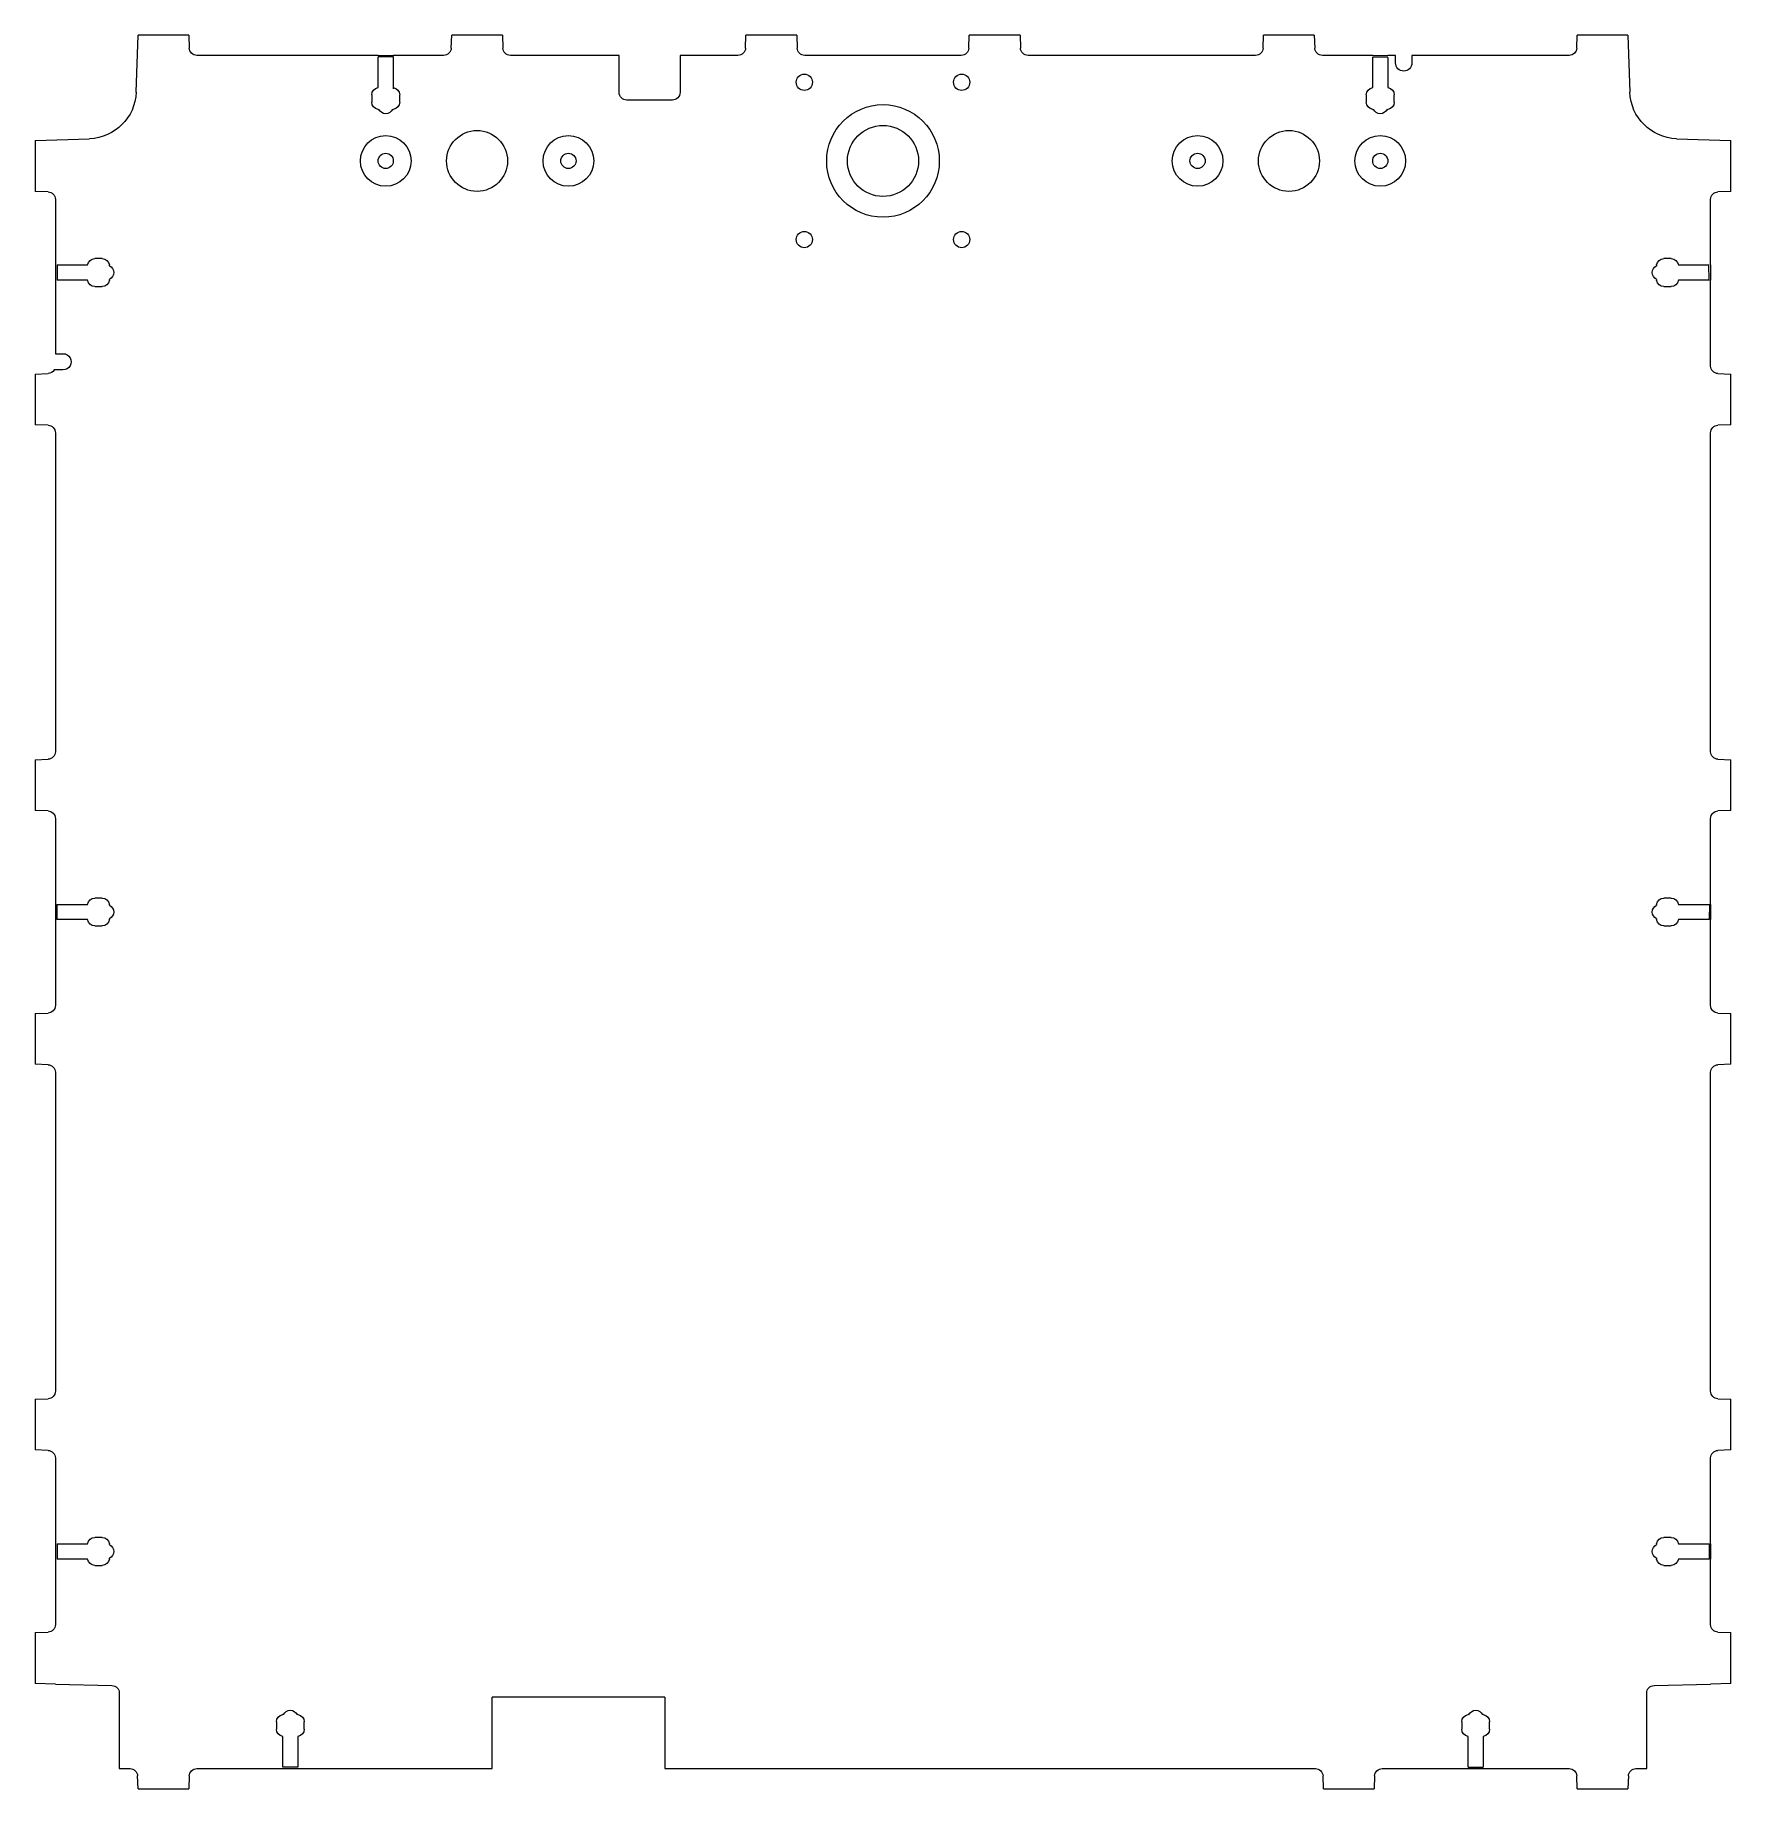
# Model space of a CAD drawing. Header units: millimetres. Extents: x -168 to 167, y -165 to 180.
import ezdxf

# ---------------------------------------------------------------- set-up
doc = ezdxf.new("R2010")
doc.units = ezdxf.units.MM
doc.header["$MEASUREMENT"] = 0
doc.layers.add('Capa 1', color=7, linetype='Continuous')

msp = doc.modelspace()

# ---------------------------------------------------------------- linework, layer by layer
at = {"layer": 'Capa 1', "color": 250, "lineweight": 20}
for centre, major_axis, ratio in [((-0.5104, 155.3249), (7.0003, 0), 0.99995714), ((-98.51, 155.3249), (0, 1.5), 1), ((-62.51, 155.3249), (0, 1.5), 1), ((61.4899, 155.3248), (0, 1.5001), 0.99993334), ((97.4898, 155.3249), (0, 1.5), 1)]:
    msp.add_ellipse(centre, major_axis=major_axis, ratio=ratio, dxfattribs=at)
at = {"layer": 'Capa 1', "lineweight": 15}
for points in [[(-147.7033, 168.8628), (-147.7033, 168.8628), (-147.3101, 180.125), (-147.3101, 180.125)], [(-137.3101, 180.125), (-137.3101, 180.125), (-147.3101, 180.125), (-147.3101, 180.125)], [(-137.3101, 180.125), (-137.3101, 180.125), (-137.2209, 177.5726), (-137.2209, 177.5726)], [(-85.5992, 177.5726), (-85.5992, 177.5726), (-85.5101, 180.125), (-85.5101, 180.125)], [(-75.5101, 180.125), (-75.5101, 180.125), (-85.5101, 180.125), (-85.5101, 180.125)], [(-75.5101, 180.125), (-75.5101, 180.125), (-75.4209, 177.5726), (-75.4209, 177.5726)], [(-27.5992, 177.5726), (-27.5992, 177.5726), (-27.5101, 180.125), (-27.5101, 180.125)], [(-17.5101, 180.125), (-17.5101, 180.125), (-27.5101, 180.125), (-27.5101, 180.125)], [(-17.5101, 180.125), (-17.5101, 180.125), (-17.4209, 177.5726), (-17.4209, 177.5726)], [(16.4007, 177.5726), (16.4007, 177.5726), (16.4899, 180.125), (16.4899, 180.125)], [(26.4899, 180.125), (26.4899, 180.125), (16.4899, 180.125), (16.4899, 180.125)], [(26.4899, 180.125), (26.4899, 180.125), (26.579, 177.5726), (26.579, 177.5726)], [(74.4007, 177.5726), (74.4007, 177.5726), (74.4899, 180.125), (74.4899, 180.125)], [(84.4899, 180.125), (84.4899, 180.125), (74.4899, 180.125), (74.4899, 180.125)], [(84.4899, 180.125), (84.4899, 180.125), (84.579, 177.5726), (84.579, 177.5726)], [(136.2007, 177.5726), (136.2007, 177.5726), (136.2899, 180.125), (136.2899, 180.125)], [(146.2899, 180.125), (146.2899, 180.125), (136.2899, 180.125), (136.2899, 180.125)], [(146.2899, 180.125), (146.2899, 180.125), (146.6831, 168.8628), (146.6831, 168.8628)], [(-135.7218, 176.125), (-136.5299, 176.125), (-137.1927, 176.765), (-137.2209, 177.5726)], [(-85.5992, 177.5726), (-85.6274, 176.765), (-86.2902, 176.125), (-87.0983, 176.125)], [(-73.9218, 176.125), (-74.7299, 176.125), (-75.3927, 176.765), (-75.4209, 177.5726)], [(-27.5992, 177.5726), (-27.6274, 176.765), (-28.2902, 176.125), (-29.0983, 176.125)], [(-15.9218, 176.125), (-16.7299, 176.125), (-17.3927, 176.765), (-17.4209, 177.5726)], [(16.4007, 177.5726), (16.3725, 176.765), (15.7097, 176.125), (14.9016, 176.125)], [(28.0781, 176.125), (27.27, 176.125), (26.6072, 176.765), (26.579, 177.5726)], [(74.4007, 177.5726), (74.3725, 176.765), (73.7097, 176.125), (72.9016, 176.125)], [(86.0781, 176.125), (85.27, 176.125), (84.6072, 176.765), (84.579, 177.5726)], [(136.2007, 177.5726), (136.1725, 176.765), (135.5097, 176.125), (134.7016, 176.125)], [(-100.0101, 176.125), (-100.0101, 176.125), (-135.7218, 176.125), (-135.7218, 176.125)], [(-100.0101, 169.804), (-100.0101, 169.804), (-100.0101, 175.8236), (-100.0101, 175.8236)], [(-87.0983, 176.125), (-87.0983, 176.125), (-97.0101, 176.125), (-97.0101, 176.125)], [(-97.0101, 175.8302), (-97.0101, 175.8302), (-97.0101, 169.5553), (-97.0101, 169.5553)], [(-52.5101, 176.125), (-52.5101, 176.125), (-73.9218, 176.125), (-73.9218, 176.125)], [(-52.5101, 168.825), (-52.5101, 168.825), (-52.5101, 176.125), (-52.5101, 176.125)], [(-29.0983, 176.125), (-29.0983, 176.125), (-40.5101, 176.125), (-40.5101, 176.125)], [(-40.5101, 176.125), (-40.5101, 176.125), (-40.5101, 168.825), (-40.5101, 168.825)], [(14.9016, 176.125), (14.9016, 176.125), (-15.9218, 176.125), (-15.9218, 176.125)], [(72.9016, 176.125), (72.9016, 176.125), (28.0781, 176.125), (28.0781, 176.125)], [(95.9899, 176.125), (95.9899, 176.125), (86.0781, 176.125), (86.0781, 176.125)], [(95.9899, 169.804), (95.9899, 169.804), (95.9899, 175.7509), (95.9899, 175.7509)], [(100.5099, 176.125), (100.5099, 176.125), (98.9899, 176.125), (98.9899, 176.125)], [(98.9899, 175.7377), (98.9899, 175.7377), (98.9899, 169.804), (98.9899, 169.804)], [(100.5099, 174.625), (100.5099, 174.625), (100.5099, 176.125), (100.5099, 176.125)], [(103.7099, 176.125), (103.7099, 176.125), (103.7099, 174.625), (103.7099, 174.625)], [(134.7016, 176.125), (134.7016, 176.125), (103.7099, 176.125), (103.7099, 176.125)], [(-101.2601, 168.325), (-101.2601, 169.0569), (-100.7318, 169.682), (-100.0101, 169.804)], [(-97.01, 169.804), (-96.2883, 169.682), (-95.7601, 169.0569), (-95.7601, 168.325)], [(94.7399, 168.325), (94.7399, 169.0569), (95.2681, 169.682), (95.9898, 169.804)], [(98.9899, 169.804), (99.7116, 169.682), (100.2399, 169.0569), (100.2399, 168.325)], [(-147.7033, 168.8628), (-147.8775, 163.8763), (-151.8795, 159.8743), (-156.866, 159.7001)], [(-101.2601, 168.325), (-101.2601, 168.325), (-101.2601, 166.925), (-101.2601, 166.925)], [(-100.0101, 165.4459), (-100.7318, 165.5679), (-101.26, 166.193), (-101.26, 166.9249)], [(-95.7601, 166.925), (-95.7601, 166.193), (-96.2883, 165.5679), (-97.01, 165.4459)], [(-95.7601, 166.925), (-95.7601, 166.925), (-95.7601, 168.325), (-95.7601, 168.325)], [(-51.0101, 167.325), (-51.8385, 167.325), (-52.51, 167.9965), (-52.51, 168.8249)], [(-42.0101, 167.325), (-42.0101, 167.325), (-51.0101, 167.325), (-51.0101, 167.325)], [(94.7399, 168.325), (94.7399, 168.325), (94.7399, 166.925), (94.7399, 166.925)], [(95.9898, 165.4459), (95.2681, 165.5679), (94.7399, 166.193), (94.7399, 166.9249)], [(100.2399, 166.925), (100.2399, 166.193), (99.7116, 165.5679), (98.9899, 165.4459)], [(100.2399, 166.925), (100.2399, 166.925), (100.2399, 168.325), (100.2399, 168.325)], [(155.8458, 159.7001), (150.8593, 159.8743), (146.8573, 163.8763), (146.6831, 168.8628)], [(-100.0101, 165.4459), (-100.0101, 165.4459), (-99.8476, 165.4459), (-99.8476, 165.4459)], [(-97.1725, 165.4459), (-97.1725, 165.4459), (-97.0101, 165.4459), (-97.0101, 165.4459)], [(95.9899, 165.4459), (95.9899, 165.4459), (96.1523, 165.4459), (96.1523, 165.4459)], [(98.8274, 165.4459), (98.8274, 165.4459), (98.9899, 165.4459), (98.9899, 165.4459)], [(-167.6101, 159.325), (-167.6101, 159.325), (-156.866, 159.7001), (-156.866, 159.7001)], [(-167.6101, 159.325), (-167.6101, 159.325), (-167.6101, 149.325), (-167.6101, 149.325)], [(155.8458, 159.7001), (155.8458, 159.7001), (166.5899, 159.325), (166.5899, 159.325)], [(166.5899, 149.325), (166.5899, 149.325), (166.5899, 159.325), (166.5899, 159.325)], [(-165.0577, 149.2358), (-165.0577, 149.2358), (-167.6101, 149.325), (-167.6101, 149.325)], [(-165.0577, 149.2358), (-164.2501, 149.2076), (-163.6101, 148.5448), (-163.6101, 147.7367)], [(162.5898, 147.7367), (162.5898, 148.5448), (163.2299, 149.2076), (164.0375, 149.2358)], [(166.5899, 149.325), (166.5899, 149.325), (164.0375, 149.2358), (164.0375, 149.2358)], [(-163.6101, 147.7367), (-163.6101, 147.7367), (-163.6101, 134.825), (-163.6101, 134.825)], [(162.5899, 134.825), (162.5899, 134.825), (162.5899, 147.7367), (162.5899, 147.7367)], [(-163.2422, 134.825), (-163.2422, 134.825), (-157.2891, 134.825), (-157.2891, 134.825)], [(-157.2891, 134.825), (-157.1671, 135.5467), (-156.542, 136.0749), (-155.8101, 136.0749)], [(-154.4101, 136.075), (-154.4101, 136.075), (-155.8101, 136.075), (-155.8101, 136.075)], [(-154.4101, 136.0749), (-153.6781, 136.0749), (-153.053, 135.5467), (-152.931, 134.825)], [(-152.931, 134.6625), (-152.931, 134.6625), (-152.931, 134.825), (-152.931, 134.825)], [(151.9108, 134.825), (152.0328, 135.5467), (152.6579, 136.0749), (153.3899, 136.0749)], [(151.9108, 134.825), (151.9108, 134.825), (151.9108, 134.6625), (151.9108, 134.6625)], [(154.7899, 136.075), (154.7899, 136.075), (153.3899, 136.075), (153.3899, 136.075)], [(154.7899, 136.0749), (155.5218, 136.0749), (156.1469, 135.5467), (156.2689, 134.825)], [(156.2689, 134.825), (156.2689, 134.825), (162.2628, 134.825), (162.2628, 134.825)], [(-163.6101, 131.825), (-163.6101, 131.825), (-163.6101, 117.345), (-163.6101, 117.345)], [(-157.2891, 131.825), (-157.2891, 131.825), (-163.2422, 131.825), (-163.2422, 131.825)], [(-155.8101, 130.575), (-156.542, 130.575), (-157.1671, 131.1032), (-157.2891, 131.8249)], [(-152.931, 131.8249), (-153.053, 131.1032), (-153.6781, 130.575), (-154.4101, 130.575)], [(-152.931, 131.825), (-152.931, 131.825), (-152.931, 131.9874), (-152.931, 131.9874)], [(151.9108, 131.9874), (151.9108, 131.9874), (151.9108, 131.825), (151.9108, 131.825)], [(153.3899, 130.575), (152.6579, 130.575), (152.0328, 131.1032), (151.9108, 131.8249)], [(156.2689, 131.8249), (156.1469, 131.1032), (155.5218, 130.575), (154.7899, 130.575)], [(162.2761, 131.825), (162.2761, 131.825), (156.2689, 131.825), (156.2689, 131.825)], [(162.5899, 114.9132), (162.5899, 114.9132), (162.5899, 131.825), (162.5899, 131.825)], [(-155.8101, 130.575), (-155.8101, 130.575), (-154.4101, 130.575), (-154.4101, 130.575)], [(153.3899, 130.575), (153.3899, 130.575), (154.7899, 130.575), (154.7899, 130.575)], [(-163.8217, 114.145), (-164.0828, 113.7071), (-164.5483, 113.4319), (-165.0577, 113.4141)], [(-162.1101, 114.145), (-162.1101, 114.145), (-163.8217, 114.145), (-163.8217, 114.145)], [(-163.6101, 117.345), (-163.6101, 117.345), (-162.1101, 117.345), (-162.1101, 117.345)], [(164.0375, 113.4141), (163.2299, 113.4423), (162.5899, 114.1051), (162.5899, 114.9132)], [(-167.6101, 113.325), (-167.6101, 113.325), (-165.0577, 113.4141), (-165.0577, 113.4141)], [(-167.6101, 113.325), (-167.6101, 113.325), (-167.6101, 103.325), (-167.6101, 103.325)], [(164.0375, 113.4141), (164.0375, 113.4141), (166.5899, 113.325), (166.5899, 113.325)], [(166.5899, 103.325), (166.5899, 103.325), (166.5899, 113.325), (166.5899, 113.325)], [(-165.0577, 103.2358), (-165.0577, 103.2358), (-167.6101, 103.325), (-167.6101, 103.325)], [(-165.0577, 103.2358), (-164.2501, 103.2076), (-163.61, 102.5448), (-163.61, 101.7367)], [(-163.6101, 101.7367), (-163.6101, 101.7367), (-163.6101, 38.9132), (-163.6101, 38.9132)], [(162.5898, 101.7367), (162.5898, 102.5448), (163.2299, 103.2076), (164.0375, 103.2358)], [(162.5899, 38.9132), (162.5899, 38.9132), (162.5899, 101.7367), (162.5899, 101.7367)], [(166.5899, 103.325), (166.5899, 103.325), (164.0375, 103.2358), (164.0375, 103.2358)], [(-163.6101, 38.9132), (-163.6101, 38.1051), (-164.2501, 37.4423), (-165.0577, 37.4141)], [(164.0375, 37.4141), (163.2299, 37.4423), (162.5899, 38.1051), (162.5899, 38.9132)], [(-167.6101, 37.325), (-167.6101, 37.325), (-165.0577, 37.4141), (-165.0577, 37.4141)], [(-167.6101, 37.325), (-167.6101, 37.325), (-167.6101, 27.325), (-167.6101, 27.325)], [(164.0375, 37.4141), (164.0375, 37.4141), (166.5899, 37.325), (166.5899, 37.325)], [(166.5899, 27.325), (166.5899, 27.325), (166.5899, 37.325), (166.5899, 37.325)], [(-165.0577, 27.2358), (-165.0577, 27.2358), (-167.6101, 27.325), (-167.6101, 27.325)], [(-165.0577, 27.2358), (-164.2501, 27.2076), (-163.6101, 26.5448), (-163.6101, 25.7367)], [(-163.6101, 25.7367), (-163.6101, 25.7367), (-163.6101, 8.825), (-163.6101, 8.825)], [(162.5898, 25.7367), (162.5898, 26.5448), (163.2299, 27.2076), (164.0375, 27.2358)], [(162.5899, 8.825), (162.5899, 8.825), (162.5899, 25.7367), (162.5899, 25.7367)], [(166.5899, 27.325), (166.5899, 27.325), (164.0375, 27.2358), (164.0375, 27.2358)], [(-163.2956, 8.825), (-163.2956, 8.825), (-157.2891, 8.825), (-157.2891, 8.825)], [(-157.2891, 8.825), (-157.1671, 9.5467), (-156.542, 10.0749), (-155.8101, 10.0749)], [(-154.4101, 10.075), (-154.4101, 10.075), (-155.8101, 10.075), (-155.8101, 10.075)], [(-154.4101, 10.0749), (-153.6781, 10.0749), (-153.053, 9.5467), (-152.931, 8.8249)], [(-152.931, 8.6625), (-152.931, 8.6625), (-152.931, 8.825), (-152.931, 8.825)], [(151.9108, 8.8249), (152.0328, 9.5467), (152.6579, 10.0749), (153.3899, 10.0749)], [(151.9108, 8.825), (151.9108, 8.825), (151.9108, 8.6625), (151.9108, 8.6625)], [(154.7899, 10.075), (154.7899, 10.075), (153.3899, 10.075), (153.3899, 10.075)], [(154.7899, 10.0749), (155.5218, 10.0749), (156.1469, 9.5467), (156.2689, 8.825)], [(156.2689, 8.825), (156.2689, 8.825), (162.3422, 8.825), (162.3422, 8.825)], [(-163.6101, 5.825), (-163.6101, 5.825), (-163.6101, -11.0867), (-163.6101, -11.0867)], [(-157.2891, 5.825), (-157.2891, 5.825), (-163.3089, 5.825), (-163.3089, 5.825)], [(-155.8101, 4.5751), (-156.542, 4.5751), (-157.1671, 5.1033), (-157.2891, 5.825)], [(-155.8101, 4.575), (-155.8101, 4.575), (-154.4101, 4.575), (-154.4101, 4.575)], [(-152.931, 5.825), (-153.053, 5.1033), (-153.6781, 4.5751), (-154.4101, 4.5751)], [(-152.931, 5.825), (-152.931, 5.825), (-152.931, 5.9875), (-152.931, 5.9875)], [(151.9108, 5.9875), (151.9108, 5.9875), (151.9108, 5.825), (151.9108, 5.825)], [(153.3899, 4.5751), (152.6579, 4.5751), (152.0328, 5.1033), (151.9108, 5.825)], [(153.3899, 4.575), (153.3899, 4.575), (154.7899, 4.575), (154.7899, 4.575)], [(156.2689, 5.825), (156.1469, 5.1033), (155.5218, 4.5751), (154.7899, 4.5751)], [(162.329, 5.825), (162.329, 5.825), (156.2689, 5.825), (156.2689, 5.825)], [(162.5899, -11.0867), (162.5899, -11.0867), (162.5899, 5.825), (162.5899, 5.825)], [(-167.6101, -12.675), (-167.6101, -12.675), (-165.0577, -12.5858), (-165.0577, -12.5858)], [(-167.6101, -12.675), (-167.6101, -12.675), (-167.6101, -22.675), (-167.6101, -22.675)], [(-163.6101, -11.0867), (-163.6101, -11.8948), (-164.2501, -12.5576), (-165.0577, -12.5858)], [(164.0375, -12.5858), (163.2299, -12.5576), (162.5899, -11.8948), (162.5899, -11.0867)], [(164.0375, -12.5858), (164.0375, -12.5858), (166.5899, -12.675), (166.5899, -12.675)], [(166.5899, -22.675), (166.5899, -22.675), (166.5899, -12.675), (166.5899, -12.675)], [(-165.0577, -22.7641), (-165.0577, -22.7641), (-167.6101, -22.675), (-167.6101, -22.675)], [(-165.0577, -22.7641), (-164.2501, -22.7923), (-163.6101, -23.4551), (-163.6101, -24.2632)], [(162.5898, -24.2632), (162.5898, -23.4551), (163.2299, -22.7923), (164.0375, -22.7641)], [(166.5899, -22.675), (166.5899, -22.675), (164.0375, -22.7641), (164.0375, -22.7641)], [(-163.6101, -24.2632), (-163.6101, -24.2632), (-163.6101, -87.0867), (-163.6101, -87.0867)], [(162.5899, -87.0867), (162.5899, -87.0867), (162.5899, -24.2632), (162.5899, -24.2632)], [(-167.6101, -88.675), (-167.6101, -88.675), (-165.0577, -88.5858), (-165.0577, -88.5858)], [(-167.6101, -88.675), (-167.6101, -88.675), (-167.6101, -98.675), (-167.6101, -98.675)], [(-163.61, -87.0867), (-163.61, -87.8948), (-164.2501, -88.5576), (-165.0577, -88.5858)], [(164.0375, -88.5858), (163.2299, -88.5576), (162.5899, -87.8948), (162.5899, -87.0867)], [(164.0375, -88.5858), (164.0375, -88.5858), (166.5899, -88.675), (166.5899, -88.675)], [(166.5899, -98.675), (166.5899, -98.675), (166.5899, -88.675), (166.5899, -88.675)], [(-165.0577, -98.7641), (-165.0577, -98.7641), (-167.6101, -98.675), (-167.6101, -98.675)], [(-165.0577, -98.7641), (-164.2501, -98.7923), (-163.6101, -99.4551), (-163.6101, -100.2632)], [(162.5899, -100.2632), (162.5899, -99.4551), (163.2299, -98.7923), (164.0375, -98.7641)], [(166.5899, -98.675), (166.5899, -98.675), (164.0375, -98.7641), (164.0375, -98.7641)], [(-163.6101, -100.2632), (-163.6101, -100.2632), (-163.6101, -117.175), (-163.6101, -117.175)], [(162.5899, -117.175), (162.5899, -117.175), (162.5899, -100.2632), (162.5899, -100.2632)], [(-163.2555, -117.175), (-163.2555, -117.175), (-157.2891, -117.175), (-157.2891, -117.175)], [(-157.2891, -117.1749), (-157.1671, -116.4532), (-156.542, -115.925), (-155.8101, -115.925)], [(-154.4101, -115.925), (-154.4101, -115.925), (-155.8101, -115.925), (-155.8101, -115.925)], [(-154.4101, -115.925), (-153.6781, -115.925), (-153.053, -116.4532), (-152.931, -117.1749)], [(-152.931, -117.3374), (-152.931, -117.3374), (-152.931, -117.175), (-152.931, -117.175)], [(151.9108, -117.1749), (152.0328, -116.4532), (152.6579, -115.925), (153.3899, -115.925)], [(151.9108, -117.175), (151.9108, -117.175), (151.9108, -117.3374), (151.9108, -117.3374)], [(154.7899, -115.925), (154.7899, -115.925), (153.3899, -115.925), (153.3899, -115.925)], [(154.7899, -115.925), (155.5218, -115.925), (156.1469, -116.4532), (156.2689, -117.1749)], [(156.2689, -117.175), (156.2689, -117.175), (162.3224, -117.175), (162.3224, -117.175)], [(-163.6101, -120.175), (-163.6101, -120.175), (-163.6101, -133.0867), (-163.6101, -133.0867)], [(-157.2891, -120.175), (-157.2891, -120.175), (-163.282, -120.175), (-163.282, -120.175)], [(-155.8101, -121.4249), (-156.542, -121.4249), (-157.1671, -120.8967), (-157.2891, -120.175)], [(-152.931, -120.175), (-153.053, -120.8967), (-153.6781, -121.4249), (-154.4101, -121.4249)], [(-152.931, -120.175), (-152.931, -120.175), (-152.931, -120.0125), (-152.931, -120.0125)], [(151.9108, -120.0125), (151.9108, -120.0125), (151.9108, -120.175), (151.9108, -120.175)], [(153.3899, -121.4249), (152.6579, -121.4249), (152.0328, -120.8967), (151.9108, -120.175)], [(156.2689, -120.175), (156.1469, -120.8967), (155.5218, -121.4249), (154.7899, -121.4249)], [(162.329, -120.175), (162.329, -120.175), (156.2689, -120.175), (156.2689, -120.175)], [(162.5899, -133.0867), (162.5899, -133.0867), (162.5899, -120.175), (162.5899, -120.175)], [(-155.8101, -121.425), (-155.8101, -121.425), (-154.4101, -121.425), (-154.4101, -121.425)], [(153.3899, -121.425), (153.3899, -121.425), (154.7899, -121.425), (154.7899, -121.425)], [(-167.6101, -134.675), (-167.6101, -134.675), (-165.0577, -134.5858), (-165.0577, -134.5858)], [(-167.6101, -134.675), (-167.6101, -134.675), (-167.6101, -144.675), (-167.6101, -144.675)], [(-163.61, -133.0867), (-163.61, -133.8948), (-164.2501, -134.5576), (-165.0577, -134.5858)], [(164.0375, -134.5858), (163.2299, -134.5576), (162.5899, -133.8948), (162.5899, -133.0867)], [(164.0375, -134.5858), (164.0375, -134.5858), (166.5899, -134.675), (166.5899, -134.675)], [(166.5899, -144.675), (166.5899, -144.675), (166.5899, -134.675), (166.5899, -134.675)], [(-163.6101, -144.8146), (-163.6101, -144.8146), (-167.6101, -144.675), (-167.6101, -144.675)], [(-163.6101, -144.8146), (-163.6101, -144.8146), (-152.4723, -145.0953), (-152.4723, -145.0953)], [(-152.4723, -145.0953), (-151.6588, -145.1158), (-151.0101, -145.7811), (-151.0101, -146.5948)], [(149.9898, -146.5948), (149.9898, -145.7811), (150.6386, -145.1158), (151.4521, -145.0953)], [(151.4521, -145.0953), (151.4521, -145.0953), (162.5899, -144.8146), (162.5899, -144.8146)], [(166.5899, -144.675), (166.5899, -144.675), (162.5899, -144.8146), (162.5899, -144.8146)], [(-151.0101, -146.5948), (-151.0101, -146.5948), (-151.0101, -161.475), (-151.0101, -161.475)], [(-77.5101, -161.475), (-77.5101, -161.475), (-77.5101, -147.375), (-77.5101, -147.375)], [(-70.5101, -147.375), (-70.5101, -147.375), (-77.5101, -147.375), (-77.5101, -147.375)], [(-43.5101, -147.375), (-43.5101, -147.375), (-50.5101, -147.375), (-50.5101, -147.375)], [(-43.5101, -147.375), (-43.5101, -147.375), (-43.5101, -161.475), (-43.5101, -161.475)], [(149.9899, -161.475), (149.9899, -161.475), (149.9899, -146.5948), (149.9899, -146.5948)], [(-120.0601, -152.275), (-120.0601, -151.543), (-119.5318, -150.9179), (-118.8101, -150.7959)], [(-118.6476, -150.7959), (-118.6476, -150.7959), (-118.8101, -150.7959), (-118.8101, -150.7959)], [(-115.8101, -150.7959), (-115.8101, -150.7959), (-115.9725, -150.7959), (-115.9725, -150.7959)], [(-115.81, -150.7959), (-115.0883, -150.9179), (-114.56, -151.543), (-114.56, -152.275)], [(113.5398, -152.275), (113.5398, -151.543), (114.0681, -150.9179), (114.7898, -150.7959)], [(114.9523, -150.7959), (114.9523, -150.7959), (114.7899, -150.7959), (114.7899, -150.7959)], [(117.7899, -150.7959), (117.7899, -150.7959), (117.6274, -150.7959), (117.6274, -150.7959)], [(117.7899, -150.7959), (118.5116, -150.9179), (119.0399, -151.543), (119.0399, -152.275)], [(-120.0601, -152.275), (-120.0601, -152.275), (-120.0601, -153.675), (-120.0601, -153.675)], [(-118.8101, -155.154), (-119.5318, -155.032), (-120.06, -154.4069), (-120.06, -153.675)], [(-118.8101, -161.1737), (-118.8101, -161.1737), (-118.8101, -155.154), (-118.8101, -155.154)], [(-115.8101, -155.154), (-115.8101, -155.154), (-115.8101, -161.1639), (-115.8101, -161.1639)], [(-114.5601, -153.675), (-114.5601, -154.4069), (-115.0883, -155.032), (-115.81, -155.154)], [(-114.5601, -153.675), (-114.5601, -153.675), (-114.5601, -152.275), (-114.5601, -152.275)], [(113.5399, -152.275), (113.5399, -152.275), (113.5399, -153.675), (113.5399, -153.675)], [(114.7898, -155.154), (114.0681, -155.032), (113.5399, -154.4069), (113.5399, -153.675)], [(114.7899, -161.2003), (114.7899, -161.2003), (114.7899, -155.154), (114.7899, -155.154)], [(119.0399, -153.675), (119.0399, -154.4069), (118.5116, -155.032), (117.7899, -155.154)], [(117.7899, -155.154), (117.7899, -155.154), (117.7899, -161.1671), (117.7899, -161.1671)], [(119.0399, -153.675), (119.0399, -153.675), (119.0399, -152.275), (119.0399, -152.275)], [(-151.0101, -161.475), (-151.0101, -161.475), (-148.8983, -161.475), (-148.8983, -161.475)], [(-148.8983, -161.475), (-148.0902, -161.475), (-147.4274, -162.115), (-147.3992, -162.9226)], [(-137.2209, -162.9226), (-137.1927, -162.115), (-136.5299, -161.475), (-135.7218, -161.475)], [(-135.7218, -161.475), (-135.7218, -161.475), (-118.8101, -161.475), (-118.8101, -161.475)], [(-115.8101, -161.475), (-115.8101, -161.475), (-77.5101, -161.475), (-77.5101, -161.475)], [(-43.5101, -161.475), (-43.5101, -161.475), (84.7016, -161.475), (84.7016, -161.475)], [(84.7016, -161.475), (85.5097, -161.475), (86.1725, -162.115), (86.2007, -162.9226)], [(96.379, -162.9226), (96.4072, -162.115), (97.07, -161.475), (97.8781, -161.475)], [(97.8781, -161.475), (97.8781, -161.475), (114.7899, -161.475), (114.7899, -161.475)], [(117.7899, -161.475), (117.7899, -161.475), (134.7016, -161.475), (134.7016, -161.475)], [(134.7016, -161.475), (135.5097, -161.475), (136.1725, -162.115), (136.2007, -162.9226)], [(146.379, -162.9226), (146.4072, -162.115), (147.07, -161.475), (147.8781, -161.475)], [(147.8781, -161.475), (147.8781, -161.475), (149.9899, -161.475), (149.9899, -161.475)], [(-147.3101, -165.475), (-147.3101, -165.475), (-147.3992, -162.9226), (-147.3992, -162.9226)], [(-147.3101, -165.475), (-147.3101, -165.475), (-137.3101, -165.475), (-137.3101, -165.475)], [(-137.2209, -162.9226), (-137.2209, -162.9226), (-137.3101, -165.475), (-137.3101, -165.475)], [(86.2899, -165.475), (86.2899, -165.475), (86.2007, -162.9226), (86.2007, -162.9226)], [(86.2899, -165.475), (86.2899, -165.475), (96.2899, -165.475), (96.2899, -165.475)], [(96.379, -162.9226), (96.379, -162.9226), (96.2899, -165.475), (96.2899, -165.475)], [(136.2899, -165.475), (136.2899, -165.475), (136.2007, -162.9226), (136.2007, -162.9226)], [(136.2899, -165.475), (136.2899, -165.475), (146.2899, -165.475), (146.2899, -165.475)], [(146.379, -162.9226), (146.379, -162.9226), (146.2899, -165.475), (146.2899, -165.475)]]:
    msp.add_open_spline(points, degree=3, dxfattribs=at)
at = {"layer": 'Capa 1', "color": 250, "lineweight": 20}
for points in [[(-100.0101, 176.125), (-100.0101, 176.125), (-96.9302, 176.125), (-96.9302, 176.125)], [(-97.0101, 175.8302), (-97.0101, 175.8302), (-100.0101, 175.8236), (-100.0101, 175.8236)], [(95.9899, 176.125), (95.9899, 176.125), (98.9899, 176.125), (98.9899, 176.125)], [(98.9899, 175.7377), (98.9899, 175.7377), (95.9899, 175.7509), (95.9899, 175.7509)], [(-163.6101, 134.825), (-163.6101, 134.825), (-163.6101, 131.825), (-163.6101, 131.825)], [(-163.2422, 134.825), (-163.2422, 134.825), (-163.2422, 131.825), (-163.2422, 131.825)], [(162.2761, 131.825), (162.2761, 131.825), (162.2628, 134.825), (162.2628, 134.825)], [(162.5899, 134.825), (162.5899, 134.825), (162.5899, 131.825), (162.5899, 131.825)], [(-163.6101, 8.825), (-163.6101, 8.825), (-163.6101, 5.825), (-163.6101, 5.825)], [(-163.2956, 8.825), (-163.2956, 8.825), (-163.3089, 5.825), (-163.3089, 5.825)], [(162.3422, 8.825), (162.3422, 8.825), (162.329, 5.825), (162.329, 5.825)], [(162.5899, 8.825), (162.5899, 8.825), (162.5899, 5.825), (162.5899, 5.825)], [(-163.6101, -117.175), (-163.6101, -117.175), (-163.6101, -120.175), (-163.6101, -120.175)], [(-163.2555, -117.175), (-163.2555, -117.175), (-163.282, -120.175), (-163.282, -120.175)], [(162.3224, -117.175), (162.3224, -117.175), (162.329, -120.175), (162.329, -120.175)], [(162.5899, -117.175), (162.5899, -117.175), (162.5899, -120.175), (162.5899, -120.175)], [(-50.5101, -147.375), (-50.5101, -147.375), (-70.5101, -147.375), (-70.5101, -147.375)], [(-115.8101, -161.1639), (-115.8101, -161.1639), (-118.8101, -161.1737), (-118.8101, -161.1737)], [(-118.8101, -161.475), (-118.8101, -161.475), (-115.8101, -161.475), (-115.8101, -161.475)], [(114.7899, -161.2003), (114.7899, -161.2003), (117.7899, -161.1671), (117.7899, -161.1671)], [(114.7899, -161.475), (114.7899, -161.475), (117.7899, -161.475), (117.7899, -161.475)]]:
    msp.add_open_spline(points, degree=3, dxfattribs=at)
at = {"layer": 'Capa 1', "lineweight": 15}
for points, knots in [([(103.7099, 174.625), (103.7099, 173.7413), (102.9935, 173.025), (102.1099, 173.025), (102.1099, 173.025), (101.2262, 173.0249), (100.5099, 173.7413), (100.5099, 174.6249)], [0, 0, 0, 0, 0.33333333, 0.33333333, 0.33333333, 0.33333333, 1, 1, 1, 1]), ([(-17.61, 170.825), (-17.61, 171.7086), (-16.8937, 172.4249), (-16.0101, 172.4249), (-16.0101, 172.4249), (-15.1264, 172.425), (-14.4101, 171.7086), (-14.4101, 170.825), (-14.4101, 170.825), (-14.41, 169.9413), (-15.1264, 169.225), (-16.01, 169.225), (-16.01, 169.225), (-16.8937, 169.2249), (-17.61, 169.9413), (-17.61, 170.8249)], [0, 0, 0, 0, 0.2, 0.2, 0.2, 0.2, 0.4, 0.4, 0.4, 0.4, 0.6, 0.6, 0.6, 0.6, 1, 1, 1, 1]), ([(13.3899, 170.825), (13.3899, 171.7086), (14.1062, 172.4249), (14.9898, 172.4249), (14.9898, 172.4249), (15.8735, 172.425), (16.5898, 171.7086), (16.5898, 170.825), (16.5898, 170.825), (16.5899, 169.9413), (15.8735, 169.225), (14.9899, 169.225), (14.9899, 169.225), (14.1062, 169.2249), (13.3899, 169.9413), (13.3899, 170.8249)], [0, 0, 0, 0, 0.2, 0.2, 0.2, 0.2, 0.4, 0.4, 0.4, 0.4, 0.6, 0.6, 0.6, 0.6, 1, 1, 1, 1]), ([(-40.5101, 168.825), (-40.5101, 168.4271), (-40.6681, 168.0456), (-40.9494, 167.7643), (-40.9494, 167.7643), (-41.2307, 167.483), (-41.6122, 167.325), (-42.0101, 167.325)], [0, 0, 0, 0, 0.33333333, 0.33333333, 0.33333333, 0.33333333, 1, 1, 1, 1]), ([(-11.6101, 155.325), (-11.6101, 161.4553), (-6.6404, 166.4249), (-0.5101, 166.4249), (-0.5101, 166.4249), (5.6202, 166.425), (10.5898, 161.4553), (10.5898, 155.325), (10.5898, 155.325), (10.5899, 149.1946), (5.6202, 144.225), (-0.5101, 144.225), (-0.5101, 144.225), (-6.6404, 144.2249), (-11.61, 149.1945), (-11.61, 155.3249)], [0, 0, 0, 0, 0.2, 0.2, 0.2, 0.2, 0.4, 0.4, 0.4, 0.4, 0.6, 0.6, 0.6, 0.6, 1, 1, 1, 1]), ([(-97.1725, 165.4459), (-97.4282, 164.9423), (-97.9452, 164.625), (-98.5101, 164.625), (-98.5101, 164.625), (-99.0749, 164.625), (-99.5919, 164.9423), (-99.8476, 165.4459)], [0, 0, 0, 0, 0.33333333, 0.33333333, 0.33333333, 0.33333333, 1, 1, 1, 1]), ([(98.8274, 165.4459), (98.5717, 164.9423), (98.0547, 164.625), (97.4899, 164.625), (97.4899, 164.625), (96.925, 164.625), (96.408, 164.9423), (96.1523, 165.4459)], [0, 0, 0, 0, 0.33333333, 0.33333333, 0.33333333, 0.33333333, 1, 1, 1, 1]), ([(-103.5101, 155.325), (-103.5101, 158.0864), (-101.2715, 160.3249), (-98.5101, 160.3249), (-98.5101, 160.3249), (-95.7486, 160.325), (-93.5101, 158.0864), (-93.5101, 155.325), (-93.5101, 155.325), (-93.51, 152.5635), (-95.7486, 150.325), (-98.51, 150.325), (-98.51, 150.325), (-101.2715, 150.3249), (-103.51, 152.5635), (-103.51, 155.3249)], [0, 0, 0, 0, 0.2, 0.2, 0.2, 0.2, 0.4, 0.4, 0.4, 0.4, 0.6, 0.6, 0.6, 0.6, 1, 1, 1, 1]), ([(-86.5101, 155.325), (-86.5101, 158.6387), (-83.8238, 161.3249), (-80.5101, 161.3249), (-80.5101, 161.3249), (-77.1964, 161.325), (-74.5101, 158.6387), (-74.5101, 155.325), (-74.5101, 155.325), (-74.51, 152.0113), (-77.1963, 149.325), (-80.51, 149.325), (-80.51, 149.325), (-83.8237, 149.3249), (-86.51, 152.0112), (-86.51, 155.3249)], [0, 0, 0, 0, 0.2, 0.2, 0.2, 0.2, 0.4, 0.4, 0.4, 0.4, 0.6, 0.6, 0.6, 0.6, 1, 1, 1, 1]), ([(-67.5101, 155.325), (-67.5101, 158.0864), (-65.2715, 160.3249), (-62.5101, 160.3249), (-62.5101, 160.3249), (-59.7486, 160.325), (-57.5101, 158.0864), (-57.5101, 155.325), (-57.5101, 155.325), (-57.51, 152.5635), (-59.7486, 150.325), (-62.51, 150.325), (-62.51, 150.325), (-65.2715, 150.3249), (-67.51, 152.5635), (-67.51, 155.3249)], [0, 0, 0, 0, 0.2, 0.2, 0.2, 0.2, 0.4, 0.4, 0.4, 0.4, 0.6, 0.6, 0.6, 0.6, 1, 1, 1, 1]), ([(56.4899, 155.325), (56.4899, 158.0864), (58.7284, 160.3249), (61.4898, 160.3249), (61.4898, 160.3249), (64.2513, 160.325), (66.4898, 158.0864), (66.4898, 155.325), (66.4898, 155.325), (66.4899, 152.5635), (64.2513, 150.325), (61.4899, 150.325), (61.4899, 150.325), (58.7284, 150.3249), (56.4899, 152.5635), (56.4899, 155.3249)], [0, 0, 0, 0, 0.2, 0.2, 0.2, 0.2, 0.4, 0.4, 0.4, 0.4, 0.6, 0.6, 0.6, 0.6, 1, 1, 1, 1]), ([(73.4899, 155.325), (73.4899, 158.6387), (76.1761, 161.3249), (79.4898, 161.3249), (79.4898, 161.3249), (82.8035, 161.325), (85.4898, 158.6387), (85.4898, 155.325), (85.4898, 155.325), (85.4899, 152.0113), (82.8036, 149.325), (79.4899, 149.325), (79.4899, 149.325), (76.1762, 149.3249), (73.4899, 152.0112), (73.4899, 155.3249)], [0, 0, 0, 0, 0.2, 0.2, 0.2, 0.2, 0.4, 0.4, 0.4, 0.4, 0.6, 0.6, 0.6, 0.6, 1, 1, 1, 1]), ([(92.4898, 155.325), (92.4898, 158.0864), (94.7284, 160.3249), (97.4898, 160.3249), (97.4898, 160.3249), (100.2513, 160.325), (102.4898, 158.0864), (102.4898, 155.325), (102.4898, 155.325), (102.4899, 152.5635), (100.2513, 150.325), (97.4899, 150.325), (97.4899, 150.325), (94.7284, 150.3249), (92.4899, 152.5635), (92.4899, 155.3249)], [0, 0, 0, 0, 0.2, 0.2, 0.2, 0.2, 0.4, 0.4, 0.4, 0.4, 0.6, 0.6, 0.6, 0.6, 1, 1, 1, 1]), ([(-17.61, 139.825), (-17.61, 140.7086), (-16.8937, 141.4249), (-16.0101, 141.4249), (-16.0101, 141.4249), (-15.1264, 141.425), (-14.4101, 140.7086), (-14.4101, 139.825), (-14.4101, 139.825), (-14.41, 138.9413), (-15.1264, 138.225), (-16.01, 138.225), (-16.01, 138.225), (-16.8937, 138.2249), (-17.61, 138.9413), (-17.61, 139.8249)], [0, 0, 0, 0, 0.2, 0.2, 0.2, 0.2, 0.4, 0.4, 0.4, 0.4, 0.6, 0.6, 0.6, 0.6, 1, 1, 1, 1]), ([(13.3899, 139.825), (13.3899, 140.7086), (14.1062, 141.4249), (14.9898, 141.4249), (14.9898, 141.4249), (15.8735, 141.425), (16.5898, 140.7086), (16.5898, 139.825), (16.5898, 139.825), (16.5899, 138.9413), (15.8735, 138.225), (14.9899, 138.225), (14.9899, 138.225), (14.1062, 138.2249), (13.3899, 138.9413), (13.3899, 139.8249)], [0, 0, 0, 0, 0.2, 0.2, 0.2, 0.2, 0.4, 0.4, 0.4, 0.4, 0.6, 0.6, 0.6, 0.6, 1, 1, 1, 1]), ([(-152.931, 134.6625), (-152.4274, 134.4068), (-152.1101, 133.8898), (-152.1101, 133.325), (-152.1101, 133.325), (-152.1101, 132.7601), (-152.4274, 132.2431), (-152.931, 131.9874)], [0, 0, 0, 0, 0.33333333, 0.33333333, 0.33333333, 0.33333333, 1, 1, 1, 1]), ([(151.9108, 131.9874), (151.4072, 132.2431), (151.0899, 132.7601), (151.0899, 133.3249), (151.0899, 133.3249), (151.0898, 133.8898), (151.4072, 134.4068), (151.9108, 134.6625)], [0, 0, 0, 0, 0.33333333, 0.33333333, 0.33333333, 0.33333333, 1, 1, 1, 1]), ([(-162.1101, 117.3449), (-161.5384, 117.3449), (-161.0102, 117.04), (-160.7244, 116.5449), (-160.7244, 116.5449), (-160.4386, 116.0499), (-160.4386, 115.44), (-160.7244, 114.945), (-160.7244, 114.945), (-161.0102, 114.4499), (-161.5384, 114.145), (-162.1101, 114.145)], [0, 0, 0, 0, 0.25, 0.25, 0.25, 0.25, 0.5, 0.5, 0.5, 0.5, 1, 1, 1, 1]), ([(-152.931, 8.6625), (-152.4274, 8.4068), (-152.1101, 7.8898), (-152.1101, 7.325), (-152.1101, 7.325), (-152.1101, 6.7602), (-152.4274, 6.2432), (-152.931, 5.9875)], [0, 0, 0, 0, 0.33333333, 0.33333333, 0.33333333, 0.33333333, 1, 1, 1, 1]), ([(151.9108, 5.9875), (151.4072, 6.2432), (151.0899, 6.7602), (151.0899, 7.325), (151.0899, 7.325), (151.0898, 7.8898), (151.4072, 8.4068), (151.9108, 8.6625)], [0, 0, 0, 0, 0.33333333, 0.33333333, 0.33333333, 0.33333333, 1, 1, 1, 1]), ([(-152.931, -117.3374), (-152.4274, -117.5931), (-152.1101, -118.1101), (-152.1101, -118.675), (-152.1101, -118.675), (-152.1101, -119.2398), (-152.4274, -119.7568), (-152.931, -120.0125)], [0, 0, 0, 0, 0.33333333, 0.33333333, 0.33333333, 0.33333333, 1, 1, 1, 1]), ([(151.9108, -120.0125), (151.4072, -119.7568), (151.0899, -119.2398), (151.0899, -118.675), (151.0899, -118.675), (151.0898, -118.1101), (151.4072, -117.5931), (151.9108, -117.3374)], [0, 0, 0, 0, 0.33333333, 0.33333333, 0.33333333, 0.33333333, 1, 1, 1, 1]), ([(-118.6476, -150.7959), (-118.3919, -150.2923), (-117.8749, -149.975), (-117.3101, -149.975), (-117.3101, -149.975), (-116.7452, -149.975), (-116.2282, -150.2923), (-115.9725, -150.7959)], [0, 0, 0, 0, 0.33333333, 0.33333333, 0.33333333, 0.33333333, 1, 1, 1, 1]), ([(114.9523, -150.7959), (115.208, -150.2923), (115.725, -149.975), (116.2899, -149.975), (116.2899, -149.975), (116.8547, -149.975), (117.3717, -150.2923), (117.6274, -150.7959)], [0, 0, 0, 0, 0.33333333, 0.33333333, 0.33333333, 0.33333333, 1, 1, 1, 1])]:
    msp.add_open_spline(points, degree=3, knots=knots, dxfattribs=at)

doc.saveas('drawing.dxf')
